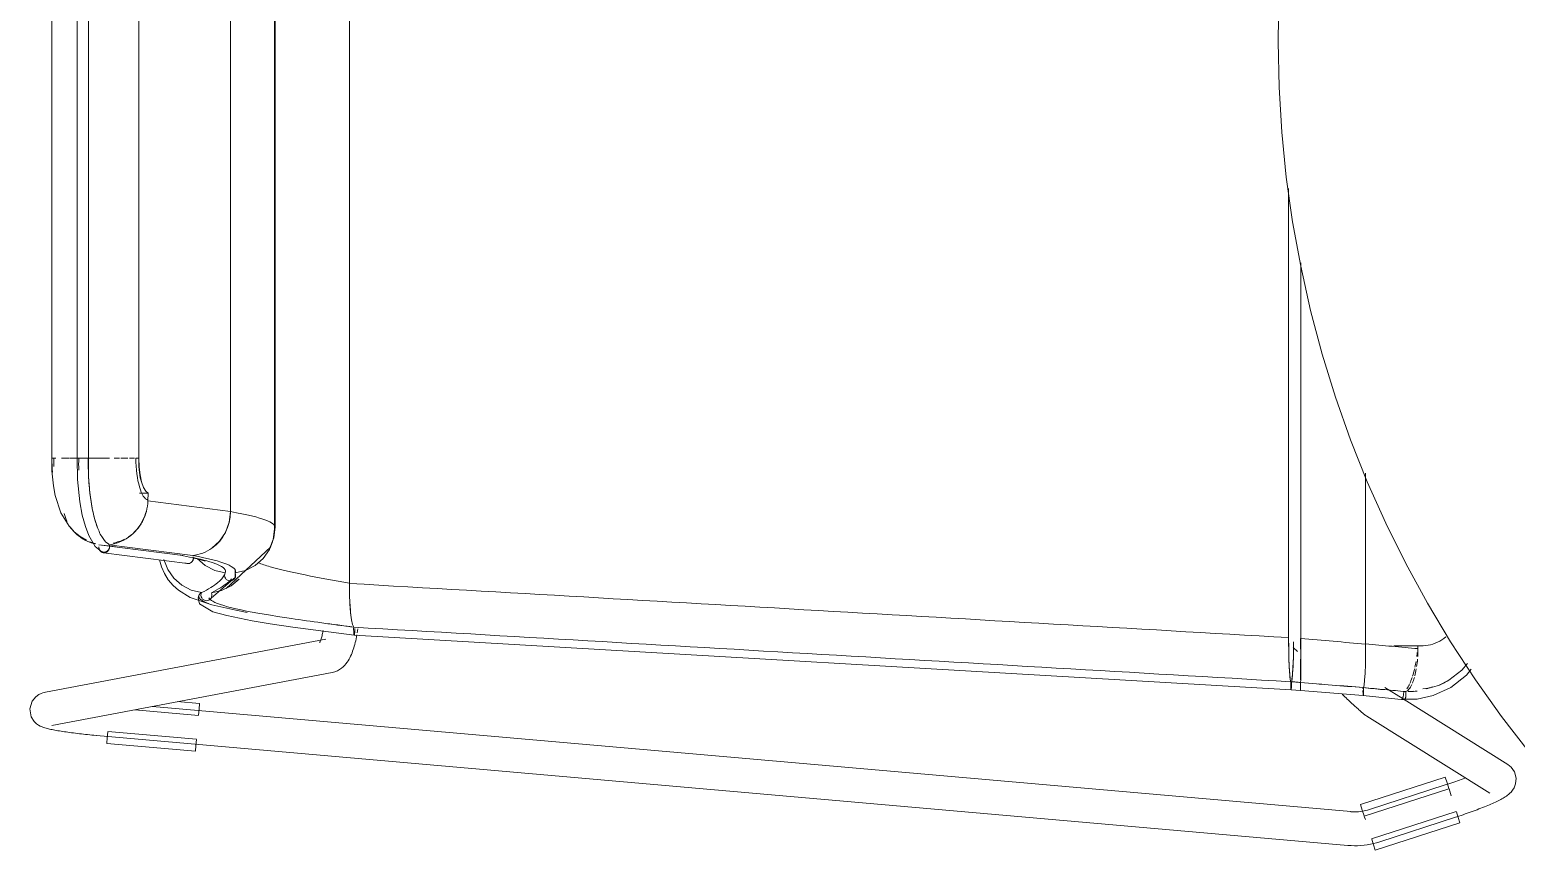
# Model space of a CAD drawing. Header units: millimetres. Extents: x 155927 to 295199, y -4084 to 97293.
# Drawn here: x 226621 to 227148, y 30821 to 31112 of the extents above; entities that cross this region are included whole.
import ezdxf

# ---------------------------------------------------------------- set-up
doc = ezdxf.new("R2010")
doc.units = ezdxf.units.MM
doc.header["$MEASUREMENT"] = 0
doc.layers.add('I-FURN', color=8, linetype='CONTINUOUS', lineweight=9)

msp = doc.modelspace()

# ---------------------------------------------------------------- linework, layer by layer
at = {"layer": 'I-FURN'}
for p, q in [((226734.3, 31299.36), (226734.3, 30915.96)), ((226734.3, 30915.96), (226734.3, 31299.36)), ((226707.8, 31280.06), (226707.8, 30935.27)), ((226707.8, 30935.27), (226707.8, 31280.06)), ((226692.2, 31274.02), (226692.2, 30941.31)), ((226692.2, 30941.31), (226692.2, 31274.02)), ((226628.83, 31255.09), (226628.83, 30960.24)), ((226637.87, 31255.09), (226637.87, 30960.24)), ((226641.83, 30960.24), (226641.83, 31255.09)), ((226659.68, 31255.09), (226659.68, 30960.24)), ((226659.74, 30960.24), (226659.74, 31255.09)), ((226707.95, 30935.81), (226707.95, 31240.61)), ((227063.43, 31116.3), (227063.34, 31107.66)), ((227063.34, 31107.66), (227063.66, 31091.67)), ((227063.66, 31091.67), (227064.62, 31075.7)), ((227064.62, 31075.7), (227066.22, 31059.78)), ((227066.22, 31059.78), (227068.45, 31043.94)), ((227067.04, 31055.81), (227067.04, 30896.71)), ((227067.04, 30896.71), (227067.04, 31055.81)), ((227068.45, 31043.94), (227071.31, 31028.2)), ((227071.35, 31029.44), (227071.35, 30896.45)), ((227071.35, 30896.45), (227071.35, 31029.44)), ((227071.31, 31028.2), (227074.8, 31012.58)), ((227074.8, 31012.58), (227078.92, 30997.12)), ((227078.92, 30997.12), (227083.65, 30981.84)), ((227083.65, 30981.84), (227088.98, 30966.75)), ((227088.98, 30966.75), (227094.92, 30951.9)), ((226628.84, 30960.24), (226629.01, 30960.24)), ((226628.92, 30955.72), (226628.84, 30960.24)), ((226630.33, 30960.24), (226628.85, 30960.24)), ((226629.44, 30950.51), (226628.92, 30955.72)), ((226634.93, 30960.24), (226632.36, 30960.24)), ((226635.09, 30960.24), (226638.12, 30960.24)), ((226638.12, 30960.24), (226635.1, 30960.24)), ((226641.83, 30960.24), (226637.87, 30960.24)), ((226638.02, 30952.68), (226637.87, 30960.24)), ((226637.87, 30960.24), (226637.94, 30960.24)), ((226637.94, 30960.24), (226638.14, 30960.24)), ((226638.14, 30960.24), (226638.44, 30960.24)), ((226638.44, 30960.24), (226638.83, 30960.24)), ((226638.83, 30960.24), (226639.29, 30960.24)), ((226639.29, 30960.24), (226639.78, 30960.24)), ((226639.78, 30960.24), (226640.28, 30960.24)), ((226640.28, 30960.24), (226640.75, 30960.24)), ((226640.75, 30960.24), (226641.17, 30960.24)), ((226641.17, 30960.24), (226641.5, 30960.24)), ((226641.5, 30960.24), (226641.72, 30960.24)), ((226641.72, 30960.24), (226641.83, 30960.24)), ((226641.81, 30960.24), (226645.62, 30960.24)), ((226645.62, 30960.24), (226641.81, 30960.24)), ((226641.83, 30960.24), (226641.92, 30953.82)), ((226649.37, 30960.24), (226645.81, 30960.24)), ((226652.84, 30960.24), (226651, 30960.24)), ((226655.82, 30960.24), (226653.36, 30960.24)), ((226658.15, 30960.24), (226656.41, 30960.24)), ((226659.84, 30957.2), (226659.74, 30960.24)), ((226660.16, 30954.35), (226659.84, 30957.2)), ((226630.09, 30947.01), (226629.44, 30950.51)), ((226638.82, 30944.79), (226638.02, 30952.68)), ((226641.92, 30953.82), (226642.4, 30947.84)), ((226660.67, 30951.86), (226660.16, 30954.35)), ((226661.34, 30949.87), (226660.67, 30951.86)), ((227094.32, 30894.5), (227094.32, 30954.99)), ((227094.32, 30954.99), (227094.32, 30894.5)), ((227094.92, 30951.9), (227101.44, 30937.29)), ((226632.11, 30940.86), (226630.09, 30947.01)), ((226642.4, 30947.84), (226643.23, 30942.4)), ((226659.99, 30947.88), (226662.99, 30947.88)), ((226662.13, 30948.52), (226661.34, 30949.87)), ((226662.99, 30947.88), (226662.13, 30948.52)), ((226662.92, 30945.17), (226662.99, 30947.88)), ((226692.2, 30941.31), (226662.92, 30945.17)), ((226634.98, 30936.15), (226632.11, 30940.86)), ((226639.69, 30940.07), (226638.82, 30944.79)), ((226640.77, 30936.03), (226639.69, 30940.07)), ((226643.23, 30942.4), (226644.03, 30938.9)), ((226691.73, 30937.54), (226692.2, 30941.31)), ((226636.81, 30934.17), (226634.98, 30936.15)), ((226641.96, 30932.86), (226640.77, 30936.03)), ((226644.03, 30938.9), (226644.91, 30936.08)), ((226644.91, 30936.08), (226645.1, 30935.57)), ((226690.41, 30933.99), (226691.73, 30937.54)), ((226707.8, 30935.27), (226707.32, 30931.48)), ((226707.33, 30931.48), (226707.8, 30935.27)), ((226707.51, 30932.06), (226707.95, 30935.81)), ((227101.44, 30937.29), (227108.54, 30922.95)), ((226638.88, 30932.5), (226636.81, 30934.17)), ((226641.15, 30931.17), (226638.88, 30932.5)), ((226644.26, 30929.03), (226641.96, 30932.86)), ((226675.28, 30925.78), (226645.58, 30929.62)), ((226651.55, 30928.85), (226646.78, 30929.47)), ((226678.83, 30925.76), (226649.12, 30929.6)), ((226685.59, 30928.39), (226688.33, 30930.88)), ((226688.33, 30930.88), (226690.41, 30933.99)), ((226705.79, 30927.6), (226707.51, 30932.06)), ((226707.32, 30931.48), (226705.96, 30927.91)), ((226705.96, 30927.91), (226707.33, 30931.48)), ((226706.38, 30928.69), (226707.09, 30930.62)), ((226646.64, 30927.14), (226644.26, 30929.03)), ((226676.92, 30922.93), (226647.14, 30926.78)), ((226667.07, 30924.24), (226667.73, 30921.74)), ((226668.58, 30924.38), (226669.98, 30920.87)), ((226680.79, 30924.53), (226674.5, 30925.9)), ((226678.75, 30923.85), (226678.94, 30924.3)), ((226678.83, 30925.76), (226679.57, 30925.87)), ((226678.94, 30924.3), (226679.02, 30924.79)), ((226679.02, 30924.79), (226678.98, 30925.29)), ((226680.32, 30924.77), (226683.19, 30922.27)), ((226683.22, 30923.77), (226680.79, 30924.53)), ((226690.69, 30914.09), (226706.38, 30928.69)), ((226703.79, 30924.78), (226700.91, 30922.27)), ((226700.92, 30922.27), (226703.79, 30924.77)), ((226705.96, 30927.91), (226703.79, 30924.78)), ((226703.79, 30924.77), (226705.96, 30927.91)), ((226667.73, 30921.74), (226668.76, 30919.37)), ((226668.76, 30919.37), (226670.13, 30917.17)), ((226669.98, 30920.87), (226672.16, 30917.78)), ((226676.24, 30923.17), (226676.68, 30922.98)), ((226676.68, 30922.98), (226677.15, 30922.92)), ((226677.15, 30922.92), (226677.62, 30922.98)), ((226677.62, 30922.98), (226678.06, 30923.17)), ((226678.06, 30923.17), (226678.45, 30923.47)), ((226678.45, 30923.47), (226678.75, 30923.85)), ((226683.19, 30922.27), (226686.59, 30920.51)), ((226686.59, 30920.51), (226690.3, 30919.62)), ((226690.02, 30918.94), (226690.2, 30919.37)), ((226690.1, 30918.65), (226690.14, 30919.15)), ((226690.14, 30919.15), (226690.1, 30918.65)), ((226690.19, 30918.16), (226690.1, 30918.65)), ((226690.1, 30918.65), (226690.18, 30918.16)), ((226690.14, 30919.15), (226690.31, 30919.62)), ((226690.3, 30919.62), (226690.14, 30919.15)), ((226693.78, 30917.81), (226693.83, 30920.69)), ((226693.81, 30919.62), (226697.52, 30920.51)), ((226693.81, 30919.62), (226693.97, 30919.15)), ((226693.97, 30919.15), (226693.81, 30919.62)), ((226694.01, 30918.65), (226693.93, 30918.16)), ((226693.93, 30918.16), (226694.01, 30918.65)), ((226693.97, 30919.15), (226694.01, 30918.65)), ((226694.01, 30918.65), (226693.97, 30919.15)), ((226700.91, 30922.27), (226697.52, 30920.52)), ((226697.52, 30920.51), (226700.92, 30922.27)), ((227108.54, 30922.95), (227116.21, 30908.91)), ((226670.13, 30917.17), (226671.82, 30915.19)), ((226671.82, 30915.19), (226673.78, 30913.46)), ((226672.16, 30917.78), (226674.98, 30915.3)), ((226673.78, 30913.46), (226677.89, 30910.95)), ((226674.98, 30915.3), (226678.3, 30913.56)), ((226678.3, 30913.56), (226681.93, 30912.66)), ((226684.49, 30909.98), (226693.91, 30918.11)), ((226689.03, 30913.4), (226685.42, 30912.61)), ((226685.42, 30912.61), (226689.04, 30913.39)), ((226692.36, 30915.04), (226689.03, 30913.4)), ((226689.04, 30913.39), (226692.36, 30915.03)), ((226690.18, 30918.16), (226690.39, 30917.71)), ((226690.39, 30917.71), (226690.19, 30918.16)), ((226690.7, 30917.33), (226690.39, 30917.71)), ((226690.39, 30917.71), (226690.7, 30917.33)), ((226691.11, 30917.04), (226690.7, 30917.33)), ((226690.7, 30917.33), (226691.1, 30917.03)), ((226691.1, 30917.03), (226691.57, 30916.84)), ((226691.57, 30916.85), (226691.11, 30917.04)), ((226692.06, 30916.78), (226691.57, 30916.85)), ((226691.57, 30916.84), (226692.06, 30916.78)), ((226692.55, 30916.85), (226692.06, 30916.78)), ((226692.06, 30916.78), (226692.55, 30916.84)), ((226695.2, 30917.44), (226692.36, 30915.04)), ((226692.36, 30915.03), (226695.19, 30917.44)), ((226693.01, 30917.04), (226692.55, 30916.85)), ((226692.55, 30916.84), (226693.01, 30917.03)), ((226693.41, 30917.33), (226693.01, 30917.04)), ((226693.01, 30917.03), (226693.41, 30917.33)), ((226693.72, 30917.71), (226693.41, 30917.33)), ((226693.41, 30917.33), (226693.73, 30917.71)), ((226693.93, 30918.16), (226693.72, 30917.71)), ((226693.73, 30917.71), (226693.93, 30918.16)), ((226734.3, 30915.96), (226734.36, 30912.19)), ((226734.36, 30912.19), (226734.3, 30915.88)), ((226677.89, 30910.95), (226685.52, 30908.28)), ((226680.72, 30910.84), (226681.01, 30911.75)), ((226681.25, 30908.65), (226680.72, 30910.84)), ((226685.88, 30905.88), (226681.25, 30908.65)), ((226681.73, 30911.69), (226681.77, 30912.19)), ((226681.77, 30912.19), (226681.73, 30911.69)), ((226681.8, 30911.2), (226681.73, 30911.69)), ((226681.73, 30911.69), (226681.8, 30911.2)), ((226681.77, 30912.19), (226681.94, 30912.66)), ((226681.93, 30912.66), (226681.77, 30912.19)), ((226682, 30910.74), (226681.8, 30911.2)), ((226681.8, 30911.2), (226682, 30910.74)), ((226682.3, 30910.36), (226682, 30910.74)), ((226682, 30910.74), (226682.3, 30910.35)), ((226682.7, 30910.06), (226682.3, 30910.36)), ((226682.3, 30910.35), (226682.7, 30910.05)), ((226683.15, 30909.86), (226682.7, 30910.06)), ((226682.7, 30910.05), (226683.15, 30909.86)), ((226683.64, 30909.79), (226683.15, 30909.86)), ((226683.15, 30909.86), (226683.64, 30909.78)), ((226684.12, 30909.85), (226683.64, 30909.79)), ((226683.64, 30909.78), (226684.12, 30909.84)), ((226684.58, 30910.03), (226684.12, 30909.85)), ((226684.12, 30909.84), (226684.58, 30910.03)), ((226684.76, 30910.14), (226684.55, 30910.01)), ((226684.98, 30910.32), (226684.58, 30910.03)), ((226684.58, 30910.03), (226684.99, 30910.31)), ((226685.3, 30910.7), (226684.98, 30910.32)), ((226684.99, 30910.31), (226685.3, 30910.69)), ((226685.51, 30911.15), (226685.3, 30910.7)), ((226685.3, 30910.69), (226685.51, 30911.14)), ((226685.42, 30912.61), (226685.57, 30912.14)), ((226685.57, 30912.13), (226685.42, 30912.61)), ((226685.6, 30911.64), (226685.51, 30911.15)), ((226685.51, 30911.14), (226685.6, 30911.64)), ((226685.52, 30908.28), (226694.04, 30906.39)), ((226685.57, 30912.14), (226685.6, 30911.64)), ((226685.6, 30911.64), (226685.57, 30912.13)), ((226734.36, 30912.19), (226734.51, 30908.66)), ((226734.51, 30908.66), (226734.36, 30912.13)), ((226734.51, 30908.66), (226734.75, 30905.56)), ((226734.75, 30905.55), (226734.52, 30908.61)), ((227116.21, 30908.91), (227124.44, 30895.19)), ((226690.88, 30904.48), (226685.88, 30905.88)), ((226699.9, 30902.67), (226690.88, 30904.48)), ((226694.04, 30906.39), (226698.11, 30905.65)), ((226734.75, 30905.56), (226735.06, 30903.06)), ((226735.06, 30903.06), (226734.75, 30905.52)), ((226735.06, 30903.06), (226735.43, 30901.32)), ((226735.43, 30901.32), (226735.07, 30903.05)), ((226706.22, 30901.64), (226699.9, 30902.67)), ((226714.23, 30900.46), (226706.22, 30901.64)), ((226724.16, 30899.1), (226714.23, 30900.46)), ((226736.02, 30897.55), (226724.16, 30899.1)), ((226724.6, 30897.36), (226724.71, 30897.78)), ((226724.71, 30897.78), (226724.81, 30898.22)), ((226724.81, 30898.22), (226724.91, 30898.69)), ((226724.91, 30898.69), (226725.01, 30899.19)), ((226735.83, 30900.41), (226735.43, 30901.32)), ((226735.43, 30901.32), (226735.83, 30900.41)), ((226735.83, 30900.41), (226735.81, 30899.94)), ((226735.81, 30899.94), (226735.83, 30900.41)), ((226735.81, 30899.94), (226735.81, 30899.44)), ((226735.81, 30899.44), (226735.81, 30899.94)), ((226735.81, 30899.44), (226735.82, 30898.95)), ((226735.82, 30898.95), (226735.81, 30899.44)), ((226735.82, 30898.95), (226735.84, 30898.5)), ((226735.84, 30898.49), (226735.82, 30898.95)), ((226735.84, 30898.5), (226735.87, 30898.11)), ((226735.87, 30898.11), (226735.84, 30898.49)), ((226735.87, 30898.11), (226735.92, 30897.81)), ((226735.92, 30897.81), (226735.87, 30898.11)), ((226735.92, 30897.81), (226735.97, 30897.62)), ((226735.97, 30897.62), (226735.92, 30897.81)), ((226735.97, 30897.62), (226736.02, 30897.55)), ((226736.02, 30897.54), (226735.97, 30897.62)), ((226736.02, 30897.55), (226736.07, 30897.61)), ((226736.07, 30897.61), (226736.02, 30897.54)), ((226736.07, 30897.61), (226736.12, 30897.79)), ((226736.12, 30897.79), (226736.07, 30897.61)), ((226736.12, 30897.79), (226736.17, 30898.08)), ((226736.17, 30898.08), (226736.12, 30897.79)), ((226736.17, 30898.08), (226736.2, 30898.46)), ((226736.2, 30898.46), (226736.17, 30898.08)), ((226736.2, 30898.46), (226736.22, 30898.91)), ((226736.22, 30898.91), (226736.2, 30898.46)), ((226736.22, 30898.91), (226736.23, 30899.41)), ((226736.23, 30899.4), (226736.22, 30898.91)), ((226736.23, 30899.41), (226736.23, 30899.9)), ((226736.23, 30899.9), (226736.23, 30899.4)), ((226736.8, 30896.96), (226736.93, 30897.65)), ((226737.04, 30898.35), (226737.15, 30899.07)), ((226737.15, 30899.07), (226737.25, 30899.8)), ((226725.94, 30896.14), (226626.65, 30877.33)), ((226723.71, 30894.92), (226723.73, 30894.95)), ((226723.73, 30894.95), (226723.77, 30895.02)), ((226723.77, 30895.02), (226723.82, 30895.11)), ((226723.82, 30895.11), (226723.89, 30895.26)), ((226723.89, 30895.26), (226723.98, 30895.46)), ((226723.98, 30895.46), (226724.07, 30895.69)), ((226724.07, 30895.69), (226724.17, 30895.96)), ((226724.17, 30895.96), (226724.28, 30896.26)), ((226724.28, 30896.26), (226724.39, 30896.6)), ((226724.39, 30896.6), (226724.5, 30896.96)), ((226724.5, 30896.96), (226724.6, 30897.36)), ((226735.46, 30891.87), (226735.66, 30892.46)), ((226735.66, 30892.46), (226735.86, 30893.06)), ((226735.86, 30893.06), (226736.04, 30893.68)), ((226736.02, 30897.54), (227067.93, 30878.26)), ((226736.04, 30893.68), (226736.21, 30894.31)), ((226736.21, 30894.31), (226736.37, 30894.95)), ((226736.37, 30894.95), (226736.53, 30895.61)), ((226736.53, 30895.61), (226736.67, 30896.28)), ((226736.67, 30896.28), (226736.8, 30896.96)), ((227067.04, 30896.71), (227067.06, 30892.93)), ((227067.06, 30892.93), (227067.14, 30889.36)), ((227068.68, 30893.22), (227070.21, 30891.75)), ((227068.72, 30889.37), (227068.8, 30892.92)), ((227068.8, 30892.92), (227068.82, 30895.17)), ((227071.23, 30892.66), (227071.22, 30896.43)), ((227071.22, 30896.43), (227071.23, 30892.65)), ((227071.35, 30892.66), (227071.34, 30889.09)), ((227071.34, 30889.09), (227071.35, 30892.66)), ((227071.35, 30896.45), (227071.35, 30892.66)), ((227071.35, 30892.66), (227071.35, 30896.45)), ((227094.29, 30890.74), (227094.32, 30894.5)), ((227094.32, 30894.38), (227094.29, 30890.74)), ((227104.36, 30893.8), (227114.11, 30893.8)), ((227112.87, 30893.85), (227112.87, 30892.81)), ((227124.44, 30895.19), (227133.21, 30881.81)), ((226732.65, 30886.93), (226733.1, 30887.46)), ((226733.1, 30887.46), (226733.5, 30887.99)), ((226733.5, 30887.99), (226733.86, 30888.53)), ((226733.86, 30888.53), (226734.19, 30889.07)), ((226734.19, 30889.07), (226734.48, 30889.6)), ((226734.48, 30889.6), (226734.75, 30890.15)), ((226734.75, 30890.15), (226735, 30890.71)), ((226735, 30890.71), (226735.24, 30891.28)), ((226735.24, 30891.28), (226735.46, 30891.87)), ((227067.14, 30889.36), (227067.26, 30886.23)), ((227068.59, 30886.25), (227068.72, 30889.37)), ((227071.24, 30885.98), (227071.23, 30889.1)), ((227071.23, 30889.1), (227071.24, 30885.97)), ((227071.34, 30889.09), (227071.34, 30885.96)), ((227071.34, 30885.96), (227071.34, 30889.09)), ((227094.1, 30884.11), (227094.22, 30887.21)), ((227094.22, 30887.14), (227094.1, 30884.11)), ((227094.29, 30890.65), (227094.22, 30887.21)), ((227094.22, 30887.21), (227094.29, 30890.64)), ((227130.37, 30887.52), (227128.37, 30885.13)), ((226628.88, 30865.54), (226728.17, 30884.35)), ((226728.17, 30884.35), (226729.16, 30884.61)), ((226729.16, 30884.61), (226730.06, 30884.98)), ((226730.06, 30884.98), (226730.85, 30885.41)), ((226730.85, 30885.41), (226731.53, 30885.9)), ((226731.53, 30885.9), (226732.13, 30886.41)), ((226732.13, 30886.41), (226732.65, 30886.93)), ((227067.26, 30886.23), (227067.43, 30883.73)), ((227067.43, 30883.73), (227067.62, 30881.98)), ((227067.62, 30881.98), (227067.83, 30881.09)), ((227068.03, 30881.1), (227068.24, 30882)), ((227068.24, 30882), (227068.43, 30883.75)), ((227068.43, 30883.75), (227068.59, 30886.25)), ((227071.25, 30883.48), (227071.24, 30885.98)), ((227071.24, 30885.97), (227071.25, 30883.47)), ((227071.27, 30881.73), (227071.25, 30883.48)), ((227071.25, 30883.47), (227071.27, 30881.72)), ((227071.32, 30883.45), (227071.31, 30881.71)), ((227071.31, 30881.71), (227071.32, 30883.45)), ((227071.34, 30885.96), (227071.32, 30883.46)), ((227071.32, 30883.45), (227071.34, 30885.96)), ((227093.95, 30881.63), (227094.1, 30884.11)), ((227094.1, 30884.07), (227093.95, 30881.63)), ((227128.37, 30885.13), (227123.8, 30881.63)), ((227130.04, 30883.39), (227124.51, 30879.06)), ((227131.72, 30885.5), (227130.04, 30883.39)), ((227133.21, 30881.81), (227142.5, 30868.78)), ((226623.21, 30875.77), (226624.29, 30876.52)), ((226624.29, 30876.52), (226625.1, 30876.89)), ((226625.1, 30876.89), (226625.72, 30877.11)), ((226625.72, 30877.11), (226626.23, 30877.24)), ((226626.23, 30877.24), (226626.65, 30877.33)), ((227067.83, 30881.09), (227067.82, 30880.62)), ((227067.82, 30880.62), (227067.82, 30880.13)), ((227067.82, 30880.13), (227067.82, 30879.64)), ((227067.82, 30879.64), (227067.83, 30879.19)), ((227067.83, 30879.19), (227067.85, 30878.8)), ((227067.85, 30878.8), (227067.88, 30878.51)), ((227067.88, 30878.51), (227067.9, 30878.32)), ((227067.9, 30878.32), (227067.93, 30878.26)), ((227067.93, 30878.26), (227067.96, 30878.33)), ((227071.29, 30877.99), (227067.93, 30878.25)), ((227067.96, 30878.33), (227067.98, 30878.52)), ((227067.98, 30878.52), (227068.01, 30878.81)), ((227068.01, 30878.81), (227068.02, 30879.19)), ((227068.02, 30879.19), (227068.04, 30879.64)), ((227068.04, 30880.63), (227068.03, 30881.1)), ((227068.04, 30880.13), (227068.04, 30880.63)), ((227068.04, 30879.64), (227068.04, 30880.13)), ((227071.28, 30880.36), (227071.28, 30880.83)), ((227071.28, 30880.83), (227071.28, 30880.36)), ((227071.28, 30879.86), (227071.28, 30880.36)), ((227071.28, 30880.36), (227071.28, 30879.86)), ((227071.28, 30879.37), (227071.28, 30879.86)), ((227071.28, 30879.86), (227071.28, 30879.37)), ((227071.28, 30878.92), (227071.28, 30879.37)), ((227071.28, 30879.37), (227071.28, 30878.92)), ((227071.28, 30878.54), (227071.28, 30878.92)), ((227071.28, 30878.92), (227071.28, 30878.53)), ((227071.3, 30878.91), (227071.29, 30878.53)), ((227071.29, 30878.53), (227071.3, 30878.91)), ((227071.29, 30878.53), (227071.29, 30878.24)), ((227071.29, 30878.24), (227071.29, 30878.53)), ((227071.29, 30878.05), (227071.29, 30877.99)), ((227071.29, 30877.99), (227071.29, 30878.05)), ((227071.29, 30878.05), (227071.29, 30877.98)), ((227071.29, 30877.98), (227071.29, 30878.05)), ((227071.29, 30877.98), (227093.49, 30876.16)), ((227071.31, 30881.71), (227071.3, 30880.82)), ((227071.3, 30880.82), (227071.31, 30881.71)), ((227071.3, 30880.82), (227071.3, 30880.35)), ((227071.3, 30880.35), (227071.3, 30880.82)), ((227071.3, 30880.35), (227071.3, 30879.86)), ((227071.3, 30879.85), (227071.3, 30880.35)), ((227071.3, 30879.86), (227071.3, 30879.37)), ((227071.3, 30879.36), (227071.3, 30879.85)), ((227071.3, 30879.37), (227071.3, 30878.91)), ((227071.3, 30878.91), (227071.3, 30879.36)), ((227086.45, 30876.18), (227085.98, 30876.62)), ((227093.4, 30878.99), (227093.39, 30878.52)), ((227093.39, 30878.52), (227093.4, 30878.99)), ((227093.39, 30877.53), (227093.39, 30878.03)), ((227093.39, 30878.02), (227093.39, 30877.53)), ((227093.39, 30877.53), (227093.4, 30877.08)), ((227093.4, 30877.08), (227093.39, 30877.53)), ((227093.4, 30877.08), (227093.42, 30876.7)), ((227093.42, 30876.7), (227093.4, 30877.08)), ((227093.42, 30876.7), (227093.44, 30876.41)), ((227093.44, 30876.41), (227093.42, 30876.7)), ((227093.54, 30876.41), (227093.56, 30876.71)), ((227093.56, 30876.71), (227093.54, 30876.42)), ((227093.58, 30877.1), (227093.56, 30876.71)), ((227093.56, 30876.71), (227093.58, 30877.09)), ((227093.58, 30879), (227093.78, 30879.9)), ((227093.77, 30879.89), (227093.58, 30879.01)), ((227093.58, 30879.01), (227093.59, 30878.54)), ((227093.59, 30878.53), (227093.58, 30879)), ((227093.59, 30877.55), (227093.58, 30877.1)), ((227093.58, 30877.09), (227093.59, 30877.54)), ((227093.59, 30878.54), (227093.59, 30878.04)), ((227093.59, 30878.04), (227093.59, 30878.53)), ((227093.59, 30877.54), (227093.59, 30878.04)), ((227093.59, 30878.04), (227093.59, 30877.55)), ((227093.78, 30879.9), (227093.95, 30881.63)), ((227093.95, 30881.61), (227093.78, 30879.9)), ((227107.57, 30875.04), (227101.13, 30879.07)), ((227124.51, 30879.06), (227118.2, 30876.16)), ((227123.8, 30881.63), (227120.11, 30879.72)), ((226621.89, 30874.19), (226621.06, 30871.44)), ((226621.06, 30871.44), (226621.54, 30868.68)), ((226621.89, 30874.19), (226623.21, 30875.77)), ((227089.1, 30835.07), (226664.6, 30872.36)), ((226681.24, 30873.4), (226673.34, 30874.09)), ((226681.06, 30871.35), (226680.87, 30869.29)), ((226681.24, 30873.4), (226681.06, 30871.35)), ((227086.91, 30875.75), (227086.45, 30876.18)), ((227087.37, 30875.33), (227086.91, 30875.75)), ((227087.81, 30874.92), (227087.37, 30875.33)), ((227088.25, 30874.51), (227087.81, 30874.92)), ((227088.67, 30874.12), (227088.25, 30874.51)), ((227089.08, 30873.74), (227088.67, 30874.12)), ((227089.49, 30873.37), (227089.08, 30873.74)), ((227089.88, 30873.02), (227089.49, 30873.37)), ((227090.25, 30872.67), (227089.88, 30873.02)), ((227090.62, 30872.34), (227090.25, 30872.67)), ((227090.97, 30872.03), (227090.62, 30872.34)), ((227091.31, 30871.73), (227090.97, 30872.03)), ((227091.63, 30871.44), (227091.31, 30871.73)), ((227091.94, 30871.17), (227091.63, 30871.44)), ((227093.44, 30876.41), (227093.46, 30876.22)), ((227093.46, 30876.22), (227093.44, 30876.41)), ((227093.46, 30876.22), (227093.49, 30876.15)), ((227093.49, 30876.16), (227093.46, 30876.22)), ((227093.52, 30876.23), (227093.49, 30876.16)), ((227093.49, 30876.15), (227093.52, 30876.22)), ((227093.49, 30876.15), (227107.98, 30874.73)), ((227093.52, 30876.22), (227093.54, 30876.41)), ((227112.55, 30874.94), (227107.09, 30874.86)), ((227144.71, 30851.77), (227107.95, 30874.8)), ((227118.2, 30876.16), (227112.55, 30874.94)), ((226621.54, 30868.68), (226622.58, 30867.03)), ((226622.58, 30867.03), (226623.49, 30866.17)), ((226623.49, 30866.17), (226624.19, 30865.69)), ((226658.26, 30871.15), (226680.86, 30869.17)), ((227092.23, 30870.91), (227091.94, 30871.17)), ((227092.51, 30870.67), (227092.23, 30870.91)), ((227092.78, 30870.44), (227092.51, 30870.67)), ((227093.03, 30870.22), (227092.78, 30870.44)), ((227093.27, 30870.02), (227093.03, 30870.22)), ((227093.5, 30869.83), (227093.27, 30870.02)), ((227093.72, 30869.65), (227093.5, 30869.83)), ((227093.95, 30869.48), (227093.72, 30869.65)), ((227094.18, 30869.3), (227093.95, 30869.48)), ((227094.43, 30869.12), (227094.18, 30869.3)), ((227094.76, 30868.91), (227094.43, 30869.12)), ((227094.76, 30868.91), (227138.34, 30841.6)), ((227142.5, 30868.78), (227152.31, 30856.15)), ((226624.19, 30865.69), (226624.75, 30865.39)), ((226624.75, 30865.39), (226625.23, 30865.18)), ((226625.23, 30865.18), (226625.66, 30865.01)), ((226625.66, 30865.01), (226626.06, 30864.86)), ((226626.06, 30864.86), (226626.46, 30864.74)), ((226626.46, 30864.74), (226626.85, 30864.62)), ((226626.85, 30864.62), (226627.25, 30864.52)), ((226627.25, 30864.52), (226627.67, 30864.41)), ((226627.67, 30864.41), (226628.09, 30864.31)), ((226628.09, 30864.31), (226628.54, 30864.21)), ((226628.54, 30864.21), (226629, 30864.12)), ((226629, 30864.12), (226629.47, 30864.02)), ((226629.47, 30864.02), (226629.97, 30863.93)), ((226629.97, 30863.93), (226630.48, 30863.83)), ((226630.48, 30863.83), (226631.02, 30863.74)), ((226631.02, 30863.74), (226631.57, 30863.65)), ((226631.57, 30863.65), (226632.14, 30863.55)), ((226632.14, 30863.55), (226632.72, 30863.46)), ((226632.72, 30863.46), (226633.33, 30863.37)), ((226633.33, 30863.37), (226633.94, 30863.28)), ((226633.94, 30863.28), (226634.58, 30863.19)), ((226634.58, 30863.19), (226635.23, 30863.1)), ((226635.23, 30863.1), (226635.89, 30863.01)), ((226635.89, 30863.01), (226636.57, 30862.93)), ((226636.57, 30862.93), (226637.25, 30862.84)), ((226637.25, 30862.84), (226637.95, 30862.76)), ((226637.95, 30862.76), (226638.66, 30862.67)), ((226638.66, 30862.67), (226639.38, 30862.59)), ((226639.38, 30862.59), (226640.11, 30862.51)), ((226640.11, 30862.51), (226640.84, 30862.44)), ((226640.84, 30862.44), (226641.58, 30862.36)), ((226641.58, 30862.36), (226642.32, 30862.28)), ((226642.32, 30862.28), (226643.07, 30862.21)), ((226643.07, 30862.21), (226643.82, 30862.14)), ((226643.82, 30862.14), (226644.57, 30862.07)), ((226644.57, 30862.07), (226644.73, 30862.06)), ((226644.73, 30862.06), (227088.05, 30823.11)), ((226648.34, 30859.25), (226648.52, 30861.29)), ((226648.52, 30861.29), (226648.7, 30863.35)), ((226680.12, 30860.72), (226648.71, 30863.48)), ((226679.75, 30856.49), (226648.34, 30859.25)), ((226679.93, 30858.53), (226679.75, 30856.49)), ((226680.11, 30860.59), (226679.93, 30858.53)), ((227145.83, 30850.88), (227144.71, 30851.77)), ((227145.83, 30850.88), (227147.06, 30849.14)), ((227122.53, 30847.24), (227092.52, 30837.55)), ((227122.53, 30847.24), (227123.16, 30845.29)), ((227123.16, 30845.29), (227123.79, 30843.32)), ((227124.19, 30845.09), (227123.5, 30844.86)), ((227124.87, 30845.32), (227124.19, 30845.09)), ((227125.55, 30845.55), (227124.87, 30845.32)), ((227126.23, 30845.79), (227125.55, 30845.55)), ((227126.89, 30846.03), (227126.23, 30845.79)), ((227127.55, 30846.26), (227126.89, 30846.03)), ((227128.2, 30846.5), (227127.55, 30846.26)), ((227128.83, 30846.73), (227128.2, 30846.5)), ((227129.46, 30846.96), (227128.83, 30846.73)), ((227147.47, 30844.94), (227146.95, 30843.56)), ((227147.06, 30849.14), (227147.65, 30846.92)), ((227147.65, 30846.92), (227147.47, 30844.94)), ((227093.83, 30833.51), (227123.83, 30843.2)), ((227122.48, 30844.52), (227095.67, 30835.81)), ((227122.81, 30844.63), (227122.48, 30844.52)), ((227123.5, 30844.86), (227122.81, 30844.63)), ((227124.66, 30840.62), (227123.86, 30843.1)), ((227143, 30839.86), (227142.59, 30839.63)), ((227143.4, 30840.1), (227143, 30839.86)), ((227143.79, 30840.34), (227143.4, 30840.1)), ((227144.18, 30840.6), (227143.79, 30840.34)), ((227144.57, 30840.87), (227144.18, 30840.6)), ((227144.97, 30841.19), (227144.57, 30840.87)), ((227145.4, 30841.56), (227144.97, 30841.19)), ((227145.86, 30842.02), (227145.4, 30841.56)), ((227146.38, 30842.65), (227145.86, 30842.02)), ((227146.95, 30843.56), (227146.38, 30842.65)), ((227089.13, 30835.06), (227089.1, 30835.07)), ((227089.79, 30835.02), (227089.13, 30835.06)), ((227090.46, 30835), (227089.79, 30835.02)), ((227091.12, 30835.01), (227090.46, 30835)), ((227091.78, 30835.05), (227091.12, 30835.01)), ((227092.44, 30835.11), (227091.78, 30835.05)), ((227093.09, 30835.2), (227092.44, 30835.11)), ((227093.15, 30835.6), (227092.52, 30837.55)), ((227093.75, 30835.31), (227093.09, 30835.2)), ((227093.79, 30833.63), (227093.15, 30835.6)), ((227094.39, 30835.45), (227093.75, 30835.31)), ((227095.03, 30835.62), (227094.39, 30835.45)), ((227095.67, 30835.81), (227095.03, 30835.62)), ((227126.44, 30835.13), (227096.43, 30825.44)), ((227126.48, 30835.01), (227127.11, 30833.04)), ((227130.3, 30834.5), (227129.58, 30834.25)), ((227131.02, 30834.76), (227130.3, 30834.5)), ((227131.73, 30835.01), (227131.02, 30834.76)), ((227132.42, 30835.27), (227131.73, 30835.01)), ((227133.11, 30835.52), (227132.42, 30835.27)), ((227133.79, 30835.77), (227133.11, 30835.52)), ((227134.46, 30836.03), (227133.79, 30835.77)), ((227135.11, 30836.28), (227134.46, 30836.03)), ((227135.75, 30836.53), (227135.11, 30836.28)), ((227136.38, 30836.78), (227135.75, 30836.53)), ((227136.99, 30837.03), (227136.38, 30836.78)), ((227137.58, 30837.28), (227136.99, 30837.03)), ((227138.16, 30837.53), (227137.58, 30837.28)), ((227138.72, 30837.77), (227138.16, 30837.53)), ((227139.27, 30838.01), (227138.72, 30837.77)), ((227139.79, 30838.25), (227139.27, 30838.01)), ((227140.3, 30838.48), (227139.79, 30838.25)), ((227140.8, 30838.71), (227140.3, 30838.48)), ((227141.27, 30838.95), (227140.8, 30838.71)), ((227141.73, 30839.17), (227141.27, 30838.95)), ((227142.17, 30839.4), (227141.73, 30839.17)), ((227142.59, 30839.63), (227142.17, 30839.4)), ((227094.23, 30832.25), (227093.86, 30833.41)), ((227127.74, 30831.09), (227097.74, 30821.4)), ((227099.38, 30824.4), (227126.19, 30833.11)), ((227126.64, 30833.26), (227126.19, 30833.11)), ((227127.38, 30833.5), (227126.64, 30833.26)), ((227127.11, 30833.04), (227127.74, 30831.09)), ((227128.12, 30833.75), (227127.38, 30833.5)), ((227128.85, 30834), (227128.12, 30833.75)), ((227129.58, 30834.25), (227128.85, 30834)), ((227097.11, 30823.35), (227096.47, 30825.32)), ((227097.13, 30823.77), (227098.23, 30824.05)), ((227098.23, 30824.05), (227099.33, 30824.38)), ((227099.33, 30824.38), (227099.38, 30824.4)), ((227088.05, 30823.11), (227089.19, 30823.03)), ((227089.19, 30823.03), (227090.33, 30823)), ((227090.33, 30823), (227091.48, 30823.02)), ((227091.48, 30823.02), (227092.62, 30823.08)), ((227092.62, 30823.08), (227093.75, 30823.18)), ((227093.75, 30823.18), (227094.89, 30823.33)), ((227094.89, 30823.33), (227096.01, 30823.53)), ((227096.01, 30823.53), (227097.13, 30823.77)), ((227097.74, 30821.4), (227097.11, 30823.35))]:
    msp.add_line(p, q, dxfattribs=at)
for centre, major_axis, ratio, start_param, end_param in [((226633.11, 30960.24), (0, -12.4), 0.287441, 4.712389, 4.950404), ((226644.58, 30960.24), (15.75, 0), 0.000004, 5.8107, 5.99294), ((226677.13, 30941.44), (0, -15.78), 0.955139, 0.595876, 1.562553), ((226677.15, 30924.88), (0, -1.96), 0.955139, 5.775592, 8.064923), ((226677.13, 30941.44), (0, -15.78), 0.955139, 0.112537, 0.354036), ((226677.13, 30941.44), (0, -15.78), 0.955139, 0.354206, 0.595753)]:
    msp.add_ellipse(centre, major_axis=major_axis, ratio=ratio, start_param=start_param, end_param=end_param, dxfattribs=at)
for points in [[(226629.15, 30955.27), (226628.99, 30956.85), (226628.92, 30958.52), (226628.93, 30960.24)], [(226638.42, 30955.97), (226638.39, 30957.39), (226638.38, 30958.81), (226638.41, 30960.24)], [(226649.13, 30929.81), (226648.41, 30930.16), (226647, 30931.47), (226645.1, 30935.17), (226643.58, 30940.24), (226642.47, 30946.38), (226641.84, 30953.24), (226641.76, 30957.89), (226641.81, 30960.24)], [(226662.91, 30945.41), (226661.8, 30945.67), (226659.63, 30949.05), (226658.67, 30956.45), (226658.61, 30960.24)], [(226659.68, 30959.4), (226659.74, 30956.62), (226660.01, 30953.48), (226660.62, 30951.86)], [(226649.12, 30929.6), (226650.37, 30929.75), (226652.74, 30930.33), (226656.08, 30932.1), (226658.92, 30934.63), (226661.11, 30937.77), (226662.53, 30941.37), (226662.89, 30943.87), (226662.92, 30945.17)], [(226633.28, 30940.63), (226633.54, 30939.68), (226633.89, 30938.74), (226634.31, 30937.85)], [(226707.8, 30935.27), (226707.9, 30935.45), (226707.95, 30935.63), (226707.95, 30935.81)], [(226644.17, 30930.09), (226643.52, 30930.24), (226642.87, 30930.44), (226642.24, 30930.68)], [(226649.28, 30929.34), (226649.29, 30929.26), (226649.31, 30929.09), (226649.31, 30928.93), (226649.31, 30928.84)], [(226654.64, 30931.59), (226653.38, 30930.89), (226652.01, 30930.49), (226650.63, 30930.15)], [(226678.83, 30925.76), (226684.33, 30924.74), (226692.39, 30922.69), (226694.36, 30920.64), (226693.81, 30919.62)], [(226900.54, 30906.3), (226845.08, 30909.49), (226789.66, 30912.69), (226734.3, 30915.88)], [(227067.04, 30896.71), (227011.51, 30899.91), (226955.98, 30903.1), (226900.54, 30906.3)], [(226726.66, 30901.59), (226729.69, 30901.2), (226732.76, 30900.82), (226735.82, 30900.43)], [(227067.83, 30881.09), (227012.43, 30884.31), (226901.66, 30890.75), (226791.07, 30897.19), (226735.83, 30900.41)], [(227082.84, 30895.42), (227079.02, 30895.76), (227075.18, 30896.1), (227071.35, 30896.45)], [(227094.32, 30894.38), (227090.5, 30894.73), (227086.67, 30895.07), (227082.84, 30895.42)], [(227094.32, 30894.5), (227097.45, 30894.2), (227103.7, 30893.61), (227109.84, 30893.06), (227112.87, 30892.81)], [(227112.87, 30892.81), (227112.86, 30891.85), (227112.83, 30890.92), (227112.77, 30890.01)], [(227114.39, 30893.8), (227113.88, 30893.79), (227113.37, 30893.81), (227112.87, 30893.85)], [(227111.8, 30886.28), (227111.94, 30886.92), (227112.08, 30887.59), (227112.2, 30888.27)], [(227112.7, 30889.09), (227112.63, 30888.18), (227112.53, 30887.3), (227112.4, 30886.45)], [(227112.46, 30889.97), (227112.52, 30890.44), (227112.57, 30890.92), (227112.62, 30891.4)], [(227109.96, 30880.4), (227110.26, 30881.03), (227110.54, 30881.78), (227110.8, 30882.59)], [(227111.59, 30882.55), (227111.38, 30881.82), (227111.15, 30881.18), (227110.9, 30880.58)], [(227110.96, 30883.02), (227111.21, 30883.82), (227111.43, 30884.7), (227111.65, 30885.62)], [(227112.27, 30885.6), (227112.13, 30884.76), (227111.96, 30883.95), (227111.77, 30883.21)], [(227067.83, 30881.09), (227068.41, 30881.05), (227069.56, 30880.96), (227070.72, 30880.87), (227071.3, 30880.82)], [(227068.03, 30881.1), (227068.05, 30880.5), (227068.04, 30879), (227067.97, 30878.25), (227067.93, 30878.25)], [(227068.03, 30881.1), (227068.57, 30881.05), (227069.66, 30880.96), (227070.74, 30880.87), (227071.28, 30880.83)], [(227093.58, 30879.01), (227089.87, 30879.31), (227082.45, 30879.91), (227075.01, 30880.52), (227071.3, 30880.82)], [(227078.84, 30880.2), (227078.42, 30880.24), (227078.01, 30880.27), (227077.6, 30880.3)], [(227093.4, 30878.99), (227089.75, 30879.3), (227086.1, 30879.6), (227082.45, 30879.9)], [(227093.4, 30878.99), (227095.77, 30878.76), (227098.13, 30878.52), (227100.48, 30878.29)], [(227093.58, 30879), (227096.11, 30878.77), (227101.14, 30878.29), (227106.09, 30877.81), (227108.54, 30877.57)], [(227107.23, 30874.92), (227107.28, 30874.96), (227107.37, 30875.08), (227107.5, 30875.38), (227107.62, 30875.76), (227107.72, 30876.22), (227107.78, 30876.71), (227107.81, 30877.21), (227107.81, 30877.52), (227107.8, 30877.67)], [(227110.7, 30880.12), (227110.38, 30879.42), (227109.68, 30878.28), (227108.93, 30877.71), (227108.54, 30877.57)], [(227108.89, 30878.58), (227109.21, 30878.99), (227109.54, 30879.51), (227109.85, 30880.15)], [(227109.37, 30877.61), (227110.02, 30877.62), (227110.67, 30877.66), (227111.31, 30877.72)], [(227112.53, 30877.75), (227111.72, 30877.66), (227110.89, 30877.65), (227110.07, 30877.65)], [(227115.78, 30878.54), (227116.51, 30878.74), (227117.23, 30878.97), (227117.93, 30879.24)]]:
    msp.add_open_spline(points, degree=3, dxfattribs=at)
for points, knots in [([(226662.37, 30941.63), (226662.05, 30940.4), (226660.62, 30936.88), (226658.16, 30933.57), (226656, 30932.44)], [-0.8333333, -0.8333333, -0.8333333, -0.8333333, -0.6666667, -0.3333333, -0.3333333, -0.3333333, -0.3333333]), ([(226707.95, 30935.81), (226707.95, 30936.64), (226705.57, 30938.47), (226697.93, 30940.3), (226692.2, 30941.31)], [0.0892846, 0.0892846, 0.0892846, 0.0892846, 0.5, 1, 1, 1, 1]), ([(226635.46, 30935.88), (226635.73, 30935.48), (226636.77, 30934.11), (226638.93, 30932.11), (226641.78, 30930.5), (226643.72, 30930.03), (226644.49, 30929.87)], [0.434972, 0.434972, 0.434972, 0.434972, 0.5, 0.6666667, 0.8333333, 0.9407177, 0.9407177, 0.9407177, 0.9407177]), ([(226645.54, 30928.75), (226645.54, 30928.61), (226645.55, 30928.38), (226645.62, 30928.09), (226645.72, 30927.82), (226645.9, 30927.51), (226646.19, 30927.19), (226646.55, 30926.95), (226646.9, 30926.82), (226647.21, 30926.77), (226647.48, 30926.77), (226647.75, 30926.8), (226648, 30926.87), (226648.25, 30926.99), (226648.56, 30927.18), (226648.89, 30927.5), (226649.12, 30927.9), (226649.24, 30928.25), (226649.31, 30928.63), (226649.3, 30929.07), (226649.2, 30929.43), (226649.12, 30929.6)], [0.1111111, 0.1111111, 0.1111111, 0.1111111, 0.1666667, 0.1944444, 0.2222222, 0.2777778, 0.3333333, 0.3888889, 0.4444444, 0.4791667, 0.5138889, 0.5486111, 0.5833333, 0.6180556, 0.6527778, 0.7222222, 0.7916667, 0.8263889, 0.8611111, 0.9305556, 1, 1, 1, 1]), ([(226649.21, 30928.35), (226649.18, 30928.23), (226649.08, 30928), (226648.8, 30927.59), (226648.25, 30927.13), (226647.38, 30926.88), (226646.6, 30927.11), (226646.09, 30927.51), (226645.79, 30927.89), (226645.6, 30928.35), (226645.56, 30928.68), (226645.56, 30928.84)], [-0.8125, -0.8125, -0.8125, -0.8125, -0.765625, -0.71875, -0.625, -0.5, -0.375, -0.3125, -0.25, -0.1875, -0.125, -0.125, -0.125, -0.125]), ([(226678.92, 30925.07), (226682.63, 30924.27), (226689.12, 30922.46), (226690.85, 30920.64), (226690.31, 30919.62)], [0.1122148, 0.1122148, 0.1122148, 0.1122148, 0.5, 1, 1, 1, 1]), ([(226690.02, 30918.94), (226689.55, 30918.01), (226687.76, 30915.91), (226684.33, 30913.82), (226681.94, 30912.66)], [0.0974621, 0.0974621, 0.0974621, 0.0974621, 0.5, 1, 1, 1, 1]), ([(226734.3, 30915.96), (226728.91, 30916.94), (226718.13, 30918.88), (226707.42, 30921.32), (226703.18, 30922.77), (226702.03, 30923.26)], [0, 0, 0, 0, 0.25, 0.5, 0.625, 0.625, 0.625, 0.625]), ([(226692.55, 30917.49), (226692.16, 30917.03), (226690.48, 30915.41), (226687.83, 30913.78), (226685.42, 30912.61)], [0.303693, 0.303693, 0.303693, 0.303693, 0.5, 1, 1, 1, 1]), ([(226681.93, 30912.66), (226680.38, 30911.64), (226680.61, 30910.35), (226683.63, 30909.07), (226684.35, 30908.81)], [0, 0, 0, 0, 0.25, 0.3133981, 0.3133981, 0.3133981, 0.3133981]), ([(226684.54, 30910.78), (226684.73, 30910.37), (226686.33, 30908.95), (226694.63, 30906.51), (226713.07, 30903.46), (226728.28, 30901.43), (226735.83, 30900.41)], [0.1500588, 0.1500588, 0.1500588, 0.1500588, 0.25, 0.5, 0.75, 1, 1, 1, 1]), ([(227067.83, 30881.09), (227067.69, 30881.37), (227067.48, 30882.76), (227067.26, 30886.12), (227067.13, 30889.28), (227067.05, 30892.89), (227067.04, 30895.44), (227067.04, 30896.71)], [-1, -1, -1, -1, -0.666667, -0.5, -0.333333, -0.166667, 0, 0, 0, 0]), ([(227068.82, 30895.17), (227068.81, 30893.15), (227068.75, 30889.92), (227068.6, 30886.13), (227068.38, 30882.78), (227068.17, 30881.39), (227068.03, 30881.1)], [-0.9335619, -0.9335619, -0.9335619, -0.9335619, -0.6666667, -0.5, -0.3333333, 0, 0, 0, 0]), ([(227122.76, 30896.96), (227121.86, 30896.2), (227118.86, 30894.27), (227115.26, 30893.64), (227112.87, 30893.85)], [0.5, 0.5, 0.5, 0.5, 0.6666667, 1, 1, 1, 1]), ([(227067.93, 30878.25), (227067.91, 30878.25), (227067.88, 30878.39), (227067.85, 30878.78), (227067.83, 30879.17), (227067.82, 30879.63), (227067.82, 30880.12), (227067.82, 30880.62), (227067.83, 30880.94), (227067.83, 30881.09)], [-0.498493, -0.498493, -0.498493, -0.498493, -0.375, -0.3125, -0.25, -0.1875, -0.125, -0.0625, 0, 0, 0, 0]), ([(227108.54, 30877.57), (227108.56, 30877.43), (227108.59, 30877.14), (227108.61, 30876.72), (227108.59, 30876.34), (227108.57, 30876.05), (227108.54, 30875.78), (227108.49, 30875.53), (227108.43, 30875.31), (227108.36, 30875.11), (227108.26, 30874.92), (227108.17, 30874.81), (227108.13, 30874.78)], [0, 0, 0, 0, 0.0555556, 0.1111111, 0.1666667, 0.1944444, 0.2222222, 0.2777778, 0.3055556, 0.3333333, 0.3888889, 0.4444444, 0.4444444, 0.4444444, 0.4444444]), ([(227123.78, 30881.64), (227122.96, 30881.12), (227120.07, 30879.45), (227116.9, 30878.85), (227114.61, 30878.55)], [-0.4024189, -0.4024189, -0.4024189, -0.4024189, -0.3333333, -0.1655687, -0.1655687, -0.1655687, -0.1655687])]:
    msp.add_open_spline(points, degree=3, knots=knots, dxfattribs=at)

doc.saveas('drawing.dxf')
